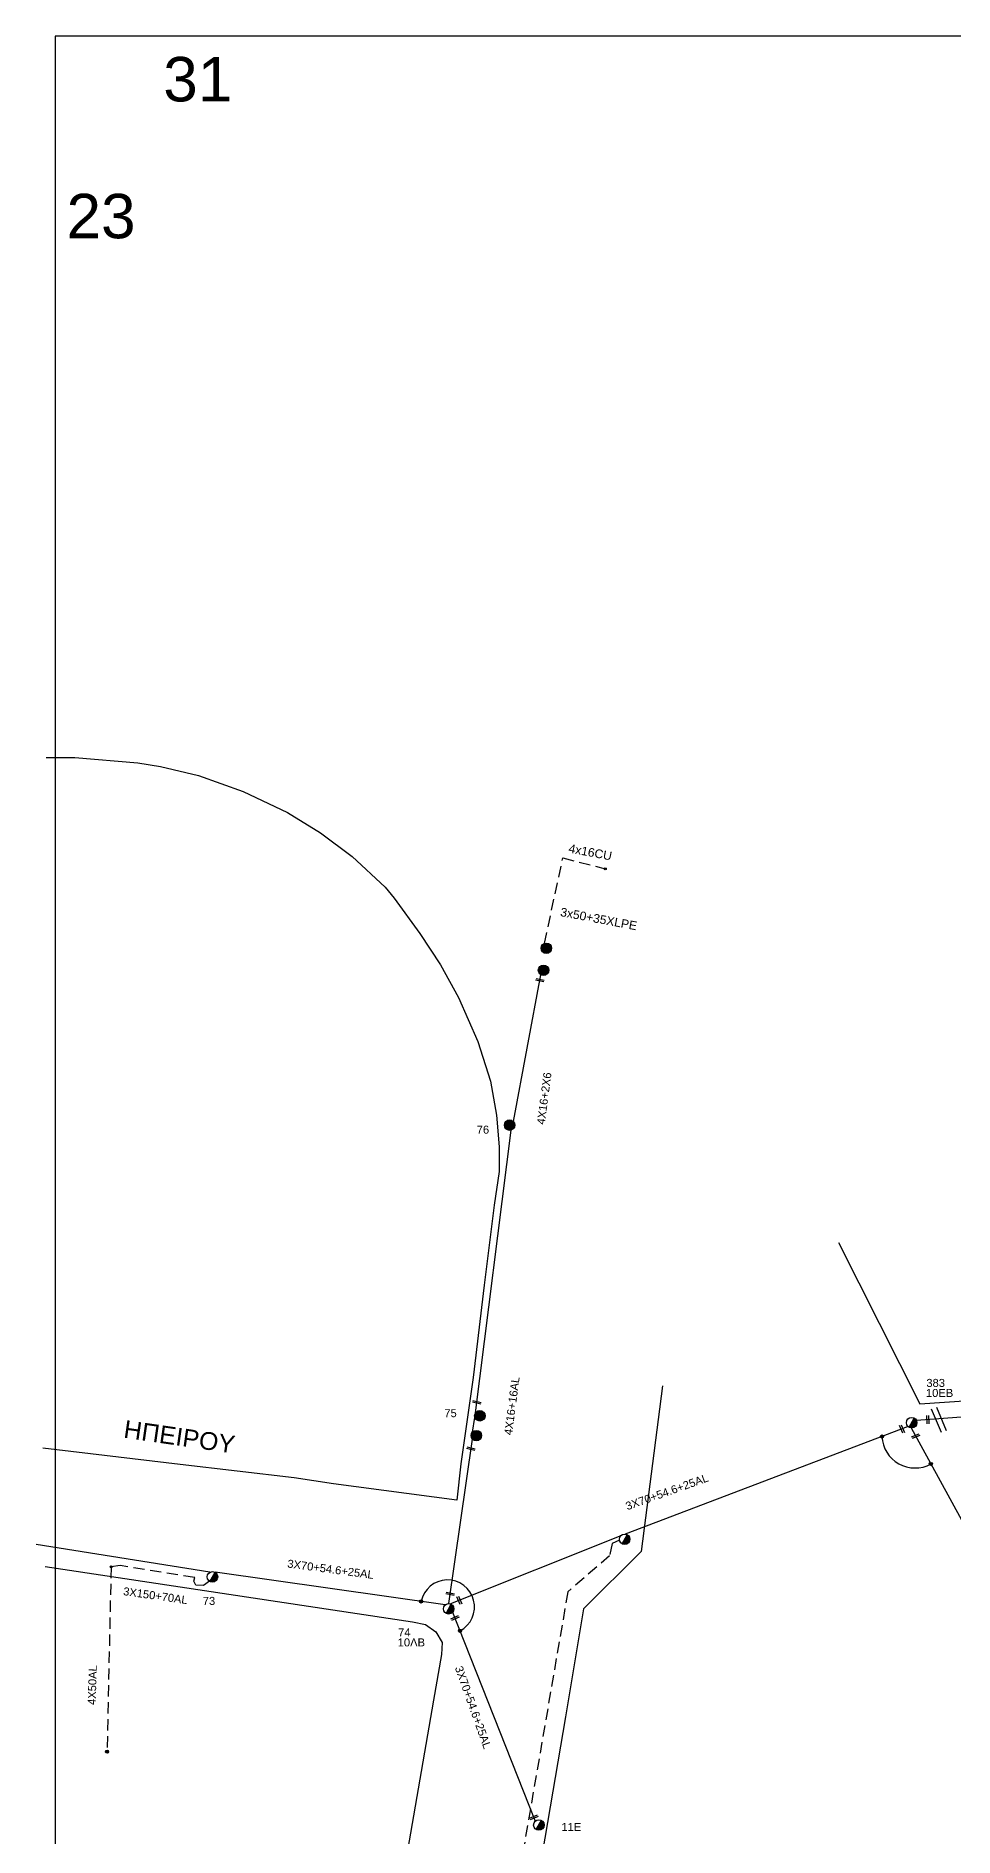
# Model space of a CAD drawing. Header units: millimetres. Extents: x 912 to 3023, y 735 to 1796.
# Drawn here: x 913.1 to 1119.6, y 1375.5 to 1780.6 of the extents above; entities that cross this region are included whole.
import ezdxf

# ---------------------------------------------------------------- set-up
doc = ezdxf.new("R2010")
doc.units = ezdxf.units.MM
doc.linetypes.add('DASHED', pattern=[19.05, 12.7, -6.35])
for name, color, linetype in [('Άγνωστα', 7, 'Continuous'), ('Γέφυρες Εναέριου Δικτύου', 7, 'Continuous'), ('Γυμνά εναέρια ΧΤ (3Φ)   4x50AL', 7, 'Continuous'), ('Επιγραφές - Σχήματα', 7, 'Continuous'), ('Καλώδια ΧΤ   3x150AL+50XLPE', 7, 'DASHED'), ('Καλώδια ΧΤ   4x16AL', 7, 'DASHED'), ('Μηχανική τομή', 7, 'Continuous'), ('Στύλος Ξύλινος', 7, 'Continuous'), ('Στύλος Ξύλινος @ 1', 7, 'Continuous'), ('Στύλος ΦΜ', 7, 'Continuous'), ('Στύλος ΦΜ @ 1', 7, 'Continuous'), ('Συνδέσεις', 7, 'Continuous'), ('Συνεστραμμένα ΧΤ   3x70+54.6+25 AL', 7, 'SYN_LINE'), ('Τομή', 7, 'Continuous'), ('Υπόβαθρο ΔΕΗ', 7, 'Continuous'), ('Υπόγεια καλώδια Δικτύου ΧΤ και Παρ. ΧΤ - 3X150+70 AL', 7, 'DASHED'), ('Υπόγεια καλώδια Παροχών ΧΤ   4x50AL', 7, 'DASHED')]:
    doc.layers.add(name, color=color, linetype=linetype)
doc.styles.get("Standard").update_dxf_attribs({"font": 'ARIAL.TTF'})
doc.linetypes.add('SYN_LINE', pattern='A,0.5,-0.0001,["/\\/\\/\\/",Standard,S=0.1,R=0,X=0,Y=-0.05],-0.25', length=0.7501)

# ---------------------------------------------------------------- blocks, each defined once
blk = doc.blocks.new('ΥΠΑΡΧΩΝ ΤΣΙΜΕΝΤΕΝΙΟΣ ΣΤΥΛΟΣ')
at = {"layer": 'Στύλος ΦΜ'}
blk.add_hatch(color=7, dxfattribs=at).paths.add_polyline_path([(-1.29, -2.28, 0.574793), (2.62, 0, 0.268822), (1.3, 2.27)])
at = {"layer": 'Στύλος ΦΜ', "color": 7}
blk.add_line((-1.29, -2.28), (1.3, 2.27), dxfattribs=at)
blk.add_circle((0, 0), 2.62, dxfattribs=at)
at = {"layer": 'Στύλος ΦΜ', "flags": 4}
for tag, p in [('ΑΡΙΘΜΟΣ', (-4.68, 8.05)), ('ΤΥΠΟΣ', (-4.91, 3.03))]:
    blk.add_attdef(tag, p, '', height=4, dxfattribs=at)
blk = doc.blocks.new('ΥΠΑΡΧΩΝ ΞΥΛΙΝΟΣ ΣΤΥΛΟΣ')
at = {"layer": 'Στύλος Ξύλινος'}
h = blk.add_hatch(color=7, dxfattribs=at)
h.paths.add_polyline_path([(-2.62, 0, 0.270008), (-1.29, -2.28), (1.3, 2.27, 0.576266)])
h.paths.add_polyline_path([(-1.29, -2.28, 0.574793), (2.62, 0, 0.268822), (1.3, 2.27)])
at = {"layer": 'Στύλος Ξύλινος', "color": 7}
blk.add_line((-1.29, -2.28), (1.3, 2.27), dxfattribs=at)
blk.add_circle((0, 0), 2.62, dxfattribs=at)
at = {"layer": 'Στύλος Ξύλινος', "flags": 4}
for tag, p in [('ΑΡΙΘΜΟΣ', (-4.91, 8.6)), ('ΤΥΠΟΣ', (-4.85, 3.39))]:
    blk.add_attdef(tag, p, '', height=4, dxfattribs=at)
blk = doc.blocks.new('ΜΗΧΑΝΙΚΗ ΤΟΜΗ')
at = {"layer": 'Μηχανική τομή', "ltscale": 40}
for p, q in [((-1.89, 0.78), (1.89, 0.78)), ((1.89, 0), (-1.89, 0))]:
    blk.add_line(p, q, dxfattribs=at)
blk = doc.blocks.new('ΤΟΜΗ')
at = {"layer": 'Τομή', "ltscale": 40}
for p, q in [((-5.68, 0), (5.68, 0)), ((5.68, -2.33), (-5.68, -2.33))]:
    blk.add_line(p, q, dxfattribs=at)
blk = doc.blocks.new('_ΣΥΝΔΕΣΗ')
at = {"layer": 'Συνδέσεις', "linetype": 'SYN_LINE', "ltscale": 40}
blk.add_hatch(color=256, dxfattribs=at).paths.add_polyline_path([(0.5, -0.01, 1), (-0.5, -0.01, 1)])
at = {"layer": 'Συνδέσεις'}
blk.add_circle((0, -0.01), 0.5, dxfattribs=at)

msp = doc.modelspace()

# ---------------------------------------------------------------- linework, layer by layer
at = {"layer": 'Άγνωστα', "color": 27, "linetype": 'DASHED', "ltscale": 0.2}
msp.add_lwpolyline([(1027.47, 1576.52), (1031.61, 1595.75), (1041.16, 1593.31)], dxfattribs=at)
at = {"layer": 'Άγνωστα', "color": 27}
msp.add_lwpolyline([(1011.26, 1466.59), (1011.81, 1469.91)], dxfattribs=at)
at = {"layer": 'Γέφυρες Εναέριου Δικτύου'}
for centre, radius, start, end in [((1110.84, 1465.96), 7.44, 182.7545, 298.6657), ((1005.66, 1427.27), 6.07, 297.6092, 168.3336)]:
    msp.add_arc(centre, radius, start, end, dxfattribs=at)
at = {"layer": 'Επιγραφές - Σχήματα'}
msp.add_lwpolyline([(917.41, 770.73), (2916.72, 770.73), (2916.72, 1780.64), (917.41, 1780.64)], close=True, dxfattribs=at)
at = {"layer": 'Καλώδια ΧΤ   3x150AL+50XLPE', "color": 27, "ltscale": 0.2}
msp.add_lwpolyline([(1044.36, 1442.29), (1042.72, 1441.54), (1042.14, 1438.79), (1032.73, 1430.66), (1022.81, 1373.11), (1010, 1299.07), (1008.39, 1287.41), (1008.14, 1279.97), (1009.31, 1274.87), (1012.41, 1270.44), (1017.76, 1265.85), (1029.57, 1257.95), (1033.84, 1254.36), (1035.76, 1250.26), (1036.76, 1244.49), (1035.26, 1237.43), (1027.17, 1201.71), (1044.79, 1198.11), (1042.41, 1183.54), (1053.49, 1180.99), (1055.36, 1187.33)], dxfattribs=at)
at = {"layer": 'Καλώδια ΧΤ   4x16AL', "color": 27, "linetype": 'SYN_LINE', "ltscale": 20}
for points in [[(1020.5, 1536.43), (1026.69, 1569.45)], [(1011.99, 1470.96), (1019.95, 1534.51)], [(1005.95, 1428.02), (1011.26, 1465.02)]]:
    msp.add_lwpolyline(points, dxfattribs=at)
at = {"layer": 'Συνεστραμμένα ΧΤ   3x70+54.6+25 AL', "color": 85, "ltscale": 20}
msp.add_lwpolyline([(1193.99, 1475.32), (1111.15, 1469.21)], dxfattribs=at)
at = {"layer": 'Συνεστραμμένα ΧΤ   3x70+54.6+25 AL', "color": 27, "ltscale": 20}
for points in [[(1109.29, 1467.84), (1045.65, 1443.67)], [(1109.97, 1467.54), (1145.65, 1402.3)], [(1044.65, 1443.29), (1006.33, 1427.95)], [(952.22, 1435.07), (913.09, 1441.32)], [(1005.15, 1427.73), (953.36, 1435.06)], [(1006.82, 1426.08), (1025.41, 1379.07)]]:
    msp.add_lwpolyline(points, dxfattribs=at)
at = {"layer": 'Υπόβαθρο ΔΕΗ'}
for points in [[(915.36, 1618.33), (921.81, 1618.36), (935.97, 1617.12), (941.06, 1616.34), (949.64, 1614.3), (959.67, 1610.67), (969.66, 1606), (977.08, 1601.39), (984.22, 1596.11), (991.62, 1589.19), (993.65, 1586.69), (999.44, 1578.78), (1004.06, 1571.74), (1008.12, 1564.32), (1012.49, 1554.46), (1015.3, 1545.51), (1016.72, 1537.92), (1017.25, 1530.77), (1017.25, 1525.2), (1016.17, 1517.63), (1013.92, 1499.66), (1011.46, 1478.88), (1008.69, 1459.48), (1007.76, 1451.29), (979.98, 1454.94), (971.15, 1456.34), (945.49, 1459.32), (914.6, 1463)], [(1093.66, 1509.26), (1111.9, 1472.98), (1169.63, 1476.87), (1238.98, 1482.1), (1219.13, 1509.97), (1202.9, 1532.83), (1200.76, 1535.32), (1198.73, 1535.67), (1196.24, 1535.44), (1194.39, 1534.51), (1193.58, 1533.18), (1187.49, 1487.62)], [(1054.03, 1477), (1049.2, 1439.71), (1036.25, 1426.85), (1032.2, 1402.51), (1024.69, 1358.54)], [(915.14, 1436.33), (997.76, 1423.92), (1000.71, 1423.32), (1003.07, 1421.65), (1004.48, 1419.27), (1004.28, 1416.53), (1002.54, 1406.31), (981.18, 1283.19), (980.01, 1278.2), (977.96, 1275.9), (976.18, 1274.86), (973.69, 1274.08), (971.59, 1274.37), (968.93, 1275.03), (916.22, 1284.28)]]:
    msp.add_lwpolyline(points, dxfattribs=at)
at = {"layer": 'Υπόγεια καλώδια Δικτύου ΧΤ και Παρ. ΧΤ - 3X150+70 AL', "color": 27, "ltscale": 0.2}
msp.add_lwpolyline([(952.12, 1433.06), (950.8, 1432.11), (949.05, 1432.14), (948.62, 1433.03), (948.79, 1433.89), (932.04, 1436.55), (929.97, 1436.31)], dxfattribs=at)
at = {"layer": 'Υπόγεια καλώδια Παροχών ΧΤ   4x50AL', "color": 27, "ltscale": 0.2}
msp.add_lwpolyline([(929.97, 1436.31), (929.07, 1394.69)], dxfattribs=at)

# ---------------------------------------------------------------- block references
at = {"layer": 'Μηχανική τομή'}
for p, xscale, yscale, zscale, rotation in [((1026.5, 1568.45), 0.5000000000001732, 0.5000000000001732, 0.5000000000001732, 167.0011246480991), ((1012.31, 1473.5), 0.5000000000001732, 0.5000000000001732, 0.5000000000001732, 167.0011246480991), ((1108.1, 1467.38), 0.5000000000002769, 0.5000000000002769, 0.5000000000002769, 113.7033346066836), ((1113.91, 1469.41), 0.5000000000002887, 0.5000000000002887, 0.5000000000002887, 93.3589082256987), ((1010.98, 1463.06), 0.5000000000001732, 0.5000000000001732, 0.5000000000001732, 167.0011246480991), ((1110.89, 1465.87), 0.5000000000004393, 0.5000000000004393, 0.5000000000004393, 202.0910860683802), ((1006.3, 1430.41), 0.5000000000001732, 0.5000000000001732, 0.5000000000001732, 167.0011246480991), ((1008.51, 1428.82), 0.5000000000002769, 0.5000000000002769, 0.5000000000002769, 113.7033346066836), ((1007.25, 1424.97), 0.5000000000002132, 0.5000000000002132, 0.5000000000002132, 202.7295751802996), ((1025, 1380.1), 0.5000000000002132, 0.5000000000002132, 0.5000000000002132, 202.7295751802996)]:
    msp.add_blockref('ΜΗΧΑΝΙΚΗ ΤΟΜΗ', p, dxfattribs=dict(at, xscale=xscale, yscale=yscale, zscale=zscale, rotation=rotation))
at = {"layer": 'Στύλος Ξύλινος @ 1', "ltscale": 40, "xscale": 0.4499999999998181, "yscale": 0.4499999999998181, "zscale": 0.4499999999998181}
for p in [(1027.9, 1575.43), (1027.27, 1570.48), (1012.14, 1465.81)]:
    msp.add_blockref('ΥΠΑΡΧΩΝ ΞΥΛΙΝΟΣ ΣΤΥΛΟΣ', p, dxfattribs=at)
at = {"layer": 'Στύλος Ξύλινος @ 1', "ltscale": 40}
ref = msp.add_blockref('ΥΠΑΡΧΩΝ ΞΥΛΙΝΟΣ ΣΤΥΛΟΣ', (1019.63, 1535.64), dxfattribs=dict(at, xscale=0.4499999999998181, yscale=0.4499999999998181, zscale=0.4499999999998181))
ref.add_attrib('ΤΥΠΟΣ', '76', (1012.23, 1533.73), dxfattribs={"layer": 'Στύλος Ξύλινος', "height": 1.8, "flags": 4})
ref = msp.add_blockref('ΥΠΑΡΧΩΝ ΞΥΛΙΝΟΣ ΣΤΥΛΟΣ', (1012.94, 1470.26), dxfattribs=dict(at, xscale=0.4499999999998181, yscale=0.4499999999998181, zscale=0.4499999999998181))
ref.add_attrib('ΤΥΠΟΣ', '75', (1004.94, 1469.95), dxfattribs={"layer": 'Στύλος Ξύλινος', "height": 1.8, "flags": 4})
at = {"layer": 'Στύλος ΦΜ @ 1', "ltscale": 40}
ref = msp.add_blockref('ΥΠΑΡΧΩΝ ΤΣΙΜΕΝΤΕΝΙΟΣ ΣΤΥΛΟΣ', (1110.08, 1468.71), dxfattribs=dict(at, xscale=0.4499999999998181, yscale=0.4499999999998181, zscale=0.4499999999998181))
ref.add_attrib('ΤΥΠΟΣ', '10EB', (1113.29, 1474.5), dxfattribs={"layer": 'Στύλος ΦΜ', "height": 1.8, "flags": 4})
ref.add_attrib('ΑΡΙΘΜΟΣ', '383', (1113.39, 1476.76), dxfattribs={"layer": 'Στύλος ΦΜ', "height": 1.8, "flags": 4})
at = {"layer": 'Στύλος ΦΜ @ 1', "ltscale": 40, "xscale": 0.4499999999998181, "yscale": 0.4499999999998181, "zscale": 0.4499999999998181}
msp.add_blockref('ΥΠΑΡΧΩΝ ΤΣΙΜΕΝΤΕΝΙΟΣ ΣΤΥΛΟΣ', (1045.52, 1442.49), dxfattribs=at)
at = {"layer": 'Στύλος ΦΜ @ 1', "ltscale": 40}
ref = msp.add_blockref('ΥΠΑΡΧΩΝ ΤΣΙΜΕΝΤΕΝΙΟΣ ΣΤΥΛΟΣ', (952.78, 1434.03), dxfattribs=dict(at, xscale=0.4499999999998181, yscale=0.4499999999998181, zscale=0.4499999999998181))
ref.add_attrib('ΤΥΠΟΣ', '73', (950.6, 1427.72), dxfattribs={"layer": 'Στύλος ΦΜ', "height": 1.8, "flags": 4})
ref = msp.add_blockref('ΥΠΑΡΧΩΝ ΤΣΙΜΕΝΤΕΝΙΟΣ ΣΤΥΛΟΣ', (1005.92, 1426.84), dxfattribs=dict(at, xscale=0.4499999999998181, yscale=0.4499999999998181, zscale=0.4499999999998181))
ref.add_attrib('ΤΥΠΟΣ', '10ΛB', (994.45, 1418.39), dxfattribs={"layer": 'Στύλος ΦΜ', "height": 1.8, "flags": 4})
ref.add_attrib('ΑΡΙΘΜΟΣ', '74', (994.55, 1420.65), dxfattribs={"layer": 'Στύλος ΦΜ', "height": 1.8, "flags": 4})
ref = msp.add_blockref('ΥΠΑΡΧΩΝ ΤΣΙΜΕΝΤΕΝΙΟΣ ΣΤΥΛΟΣ', (1026.21, 1378.21), dxfattribs=dict(at, xscale=0.4499999999998181, yscale=0.4499999999998181, zscale=0.4499999999998181))
ref.add_attrib('ΤΥΠΟΣ', '11E', (1031.28, 1376.87), dxfattribs={"layer": 'Στύλος ΦΜ', "height": 1.8, "flags": 4})
at = {"layer": 'Συνδέσεις'}
for p, xscale, yscale, zscale in [((1041.16, 1593.31), 0.4499999999998181, 0.4499999999998181, 0.4499999999998181), ((1103.41, 1465.61), 0.7137409986061013, 0.7137409986061013, 0.7137409986061013), ((1114.4, 1459.44), 0.7137409986061013, 0.7137409986061013, 0.7137409986061013), ((929.97, 1436.31), 0.4499999999998181, 0.4499999999998181, 0.4499999999998181), ((999.72, 1428.51), 0.7137409986061013, 0.7137409986061013, 0.7137409986061013), ((1008.47, 1421.91), 0.7137409986061013, 0.7137409986061013, 0.7137409986061013), ((929.07, 1394.7), 0.7137409986061013, 0.7137409986061013, 0.7137409986061013)]:
    msp.add_blockref('_ΣΥΝΔΕΣΗ', p, dxfattribs=dict(at, xscale=xscale, yscale=yscale, zscale=zscale))
at = {"layer": 'Τομή', "xscale": 0.5000000000000017, "yscale": 0.5000000000000017, "zscale": 0.5000000000000017, "rotation": 292.7532276886415}
msp.add_blockref('ΤΟΜΗ', (1116.75, 1469.61), dxfattribs=at)

# ---------------------------------------------------------------- texts
at = {"layer": 'Γυμνά εναέρια ΧΤ (3Φ)   4x50AL', "color": 7, "insert": (969.78, 1437.95), "char_height": 1.8, "width": 32.4835, "attachment_point": 1, "rotation": 352.3459}
msp.add_mtext('3X70+54.6+25AL', dxfattribs=at)
at = {"layer": 'Επιγραφές - Σχήματα', "char_height": 10, "width": 42.6601, "attachment_point": 1}
for s, insert in [('31', (941.71, 1775.93)), ('23', (919.95, 1745.14))]:
    msp.add_mtext(s, dxfattribs=dict(at, insert=insert))
at = {"layer": 'Επιγραφές - Σχήματα', "color": 7, "width": 168.3718, "attachment_point": 1}
for s, insert, char_height, rotation in [('4X16+2X6', (1025.74, 1535.91), 1.8, 82.4677), ('4X16+16AL', (1018.38, 1466.06), 1.8, 82.4677), ('ΗΠΕΙΡΟΥ', (933.19, 1469.32), 4, 351.7771)]:
    msp.add_mtext(s, dxfattribs=dict(at, insert=insert, char_height=char_height, rotation=rotation))
at = {"layer": 'Συνεστραμμένα ΧΤ   3x70+54.6+25 AL', "color": 7, "char_height": 1.8, "width": 168.3718, "attachment_point": 1}
for insert, rotation in [((1045.51, 1450.7), 19.6385), ((1008.98, 1414.2), 289.6522)]:
    msp.add_mtext('3X70+54.6+25AL', dxfattribs=dict(at, insert=insert, rotation=rotation))
at = {"layer": 'Υπόγεια καλώδια Δικτύου ΧΤ και Παρ. ΧΤ - 3X150+70 AL', "color": 7, "char_height": 1.8, "width": 168.3718, "attachment_point": 1}
for s, insert, rotation in [('{\\H1.083x;\\C256;4x16CU}', (1033.14, 1598.91), 349.3895), ('{\\H1.083x;\\C256;3x50+35XLPE}', (1031.27, 1584.61), 349.3895), ('3X150+70AL', (932.86, 1431.73), 351.9159)]:
    msp.add_mtext(s, dxfattribs=dict(at, insert=insert, rotation=rotation))
at = {"layer": 'Υπόγεια καλώδια Παροχών ΧΤ   4x50AL', "color": 7, "insert": (924.71, 1405.24), "char_height": 1.8, "width": 168.3718, "attachment_point": 1, "rotation": 88.3097}
msp.add_mtext('4X50AL', dxfattribs=at)

doc.saveas('drawing.dxf')
